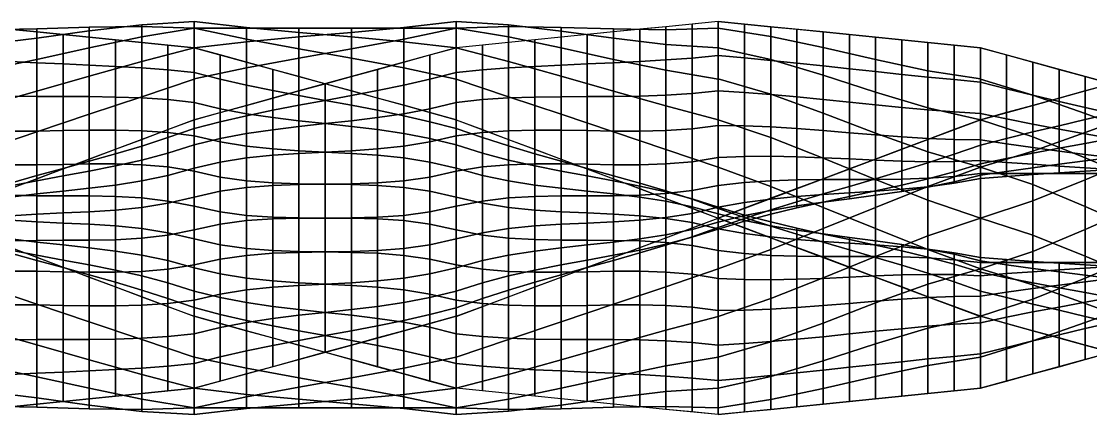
# Model space of a CAD drawing. Extents: x 30 to 421, y 59 to 190.
# Drawn here: x 388.55 to 404.87, y 87.53 to 93.53 of the extents above; entities that cross this region are included whole.
import ezdxf

# ---------------------------------------------------------------- set-up
doc = ezdxf.new("R2010")
doc.units = 0
doc.header["$MEASUREMENT"] = 0
for name, color, linetype in [('CRK1', 7, 'CONTINUOUS'), ('MESH1', 7, 'CONTINUOUS'), ('MESH2', 7, 'CONTINUOUS'), ('MESHGL', 7, 'CONTINUOUS')]:
    doc.layers.add(name, color=color, linetype=linetype)

# ---------------------------------------------------------------- blocks, each defined once
blk = doc.blocks.new('3')
at = {"layer": 'MESH1'}
mesh = blk.add_polymesh((6, 7), dxfattribs=at)
for k, corner in enumerate([(0, 0, 3), (0.776, 0, 2.898), (1.5, 0, 2.598), (2.121, 0, 2.121), (2.598, 0, 1.5), (2.898, 0, 0.776), (3, 0), (0.3, 0.8, 2.92), (1.047, 0.8, 2.771), (1.711, 0.8, 2.418), (2.255, 0.8, 1.89), (2.649, 0.8, 1.227), (2.873, 0.8, 0.479), (2.92, 0.8, -0.3), (0.6, 1.6, 2.839), (1.315, 1.6, 2.601), (1.935, 1.6, 2.179), (2.421, 1.6, 1.602), (2.744, 1.6, 0.914), (2.885, 1.6, 0.162), (2.839, 1.6, -0.6), (0.9, 2.4, 2.759), (1.583, 2.4, 2.418), (2.163, 2.4, 1.919), (2.598, 2.4, 1.295), (2.854, 2.4, 0.586), (2.91, 2.4, -0.162), (2.759, 2.4, -0.9), (1.2, 3.2, 2.678), (1.851, 3.2, 2.248), (2.387, 3.2, 1.68), (2.764, 3.2, 1.008), (2.949, 3.2, 0.273), (2.923, 3.2, -0.479), (2.678, 3.2, -1.2), (1.5, 4, 2.598), (2.121, 4, 2.121), (2.598, 4, 1.5), (2.898, 4, 0.776), (3, 4), (2.898, 4, -0.776), (2.598, 4, -1.5)]):
    mesh.set_mesh_vertex(divmod(k, 7), corner)
blk = doc.blocks.new('BIT')
at = {"layer": 'MESH1', "extrusion": (-3.06287e-17, -0.5, -0.866025), "rotation": 90}
blk.add_blockref('3', (8.623, 42.02, 24.26), dxfattribs=at)
at = {"layer": 'MESH1', "extrusion": (1.96988e-32, 3.21574e-16, -1), "rotation": 270}
blk.add_blockref('3', (-12.623, -48.52), dxfattribs=at)
at = {"layer": 'MESH1', "extrusion": (3.06287e-17, 0.5, -0.866025), "rotation": 270}
blk.add_blockref('3', (-16.623, -42.02, -24.26), dxfattribs=at)
at = {"layer": 'MESH1', "extrusion": (5.30505e-17, 0.866025, -0.5), "rotation": 270}
blk.add_blockref('3', (-20.623, -24.26, -42.02), dxfattribs=at)
at = {"layer": 'MESH1', "extrusion": (6.12574e-17, 1, -1.83664e-16), "rotation": 270}
blk.add_blockref('3', (-24.623, 0, -48.52), dxfattribs=at)
at = {"layer": 'MESH2', "rotation": 90}
blk.add_blockref('3', (12.623, -48.52), dxfattribs=at)
at = {"layer": 'MESH2', "extrusion": (3.06287e-17, 0.5, 0.866025), "rotation": 270}
blk.add_blockref('3', (-8.623, 42.02, -24.26), dxfattribs=at)
at = {"layer": 'MESH2', "extrusion": (-3.06287e-17, -0.5, 0.866025), "rotation": 89.99999999999999}
blk.add_blockref('3', (16.623, -42.02, 24.26), dxfattribs=at)
at = {"layer": 'MESH2', "extrusion": (-5.30505e-17, -0.866025, 0.5), "rotation": 89.99999999999999}
blk.add_blockref('3', (20.623, -24.26, 42.02), dxfattribs=at)
at = {"layer": 'MESH2', "extrusion": (-6.12574e-17, -1, 3.0607e-16), "rotation": 89.99999999999999}
blk.add_blockref('3', (24.623, 0, 48.52), dxfattribs=at)
at = {"layer": 'MESHGL'}
mesh = blk.add_polymesh((11, 11), dxfattribs=at)
for k, corner in enumerate([(12.623, -45.52), (12.623, -46.04, 0.147), (12.623, -46.579, 0.168), (12.623, -47.108, 0.062), (12.623, -47.598, -0.164), (12.623, -48.022, -0.498), (12.623, -48.356, -0.922), (12.623, -48.582, -1.412), (12.623, -48.688, -1.941), (12.623, -48.667, -2.481), (12.623, -48.52, -3), (12.223, -45.56, -0.15), (12.223, -46.078, 0.007), (12.223, -46.621, 0.046), (12.223, -47.159, -0.036), (12.223, -47.661, -0.236), (12.223, -48.1, -0.542), (12.223, -48.45, -0.94), (12.223, -48.693, -1.406), (12.223, -48.814, -1.917), (12.223, -48.807, -2.444), (12.223, -48.67, -2.96), (11.823, -45.6, -0.3), (11.823, -46.108, -0.123), (11.823, -46.647, -0.061), (11.823, -47.186, -0.116), (11.823, -47.695, -0.289), (11.823, -48.146, -0.569), (11.823, -48.514, -0.943), (11.823, -48.776, -1.39), (11.823, -48.919, -1.886), (11.823, -48.935, -2.405), (11.823, -48.82, -2.92), (11.423, -45.641, -0.45), (11.423, -46.132, -0.247), (11.423, -46.66, -0.156), (11.423, -47.196, -0.183), (11.423, -47.709, -0.328), (11.423, -48.17, -0.583), (11.423, -48.554, -0.935), (11.423, -48.839, -1.365), (11.423, -49.009, -1.85), (11.423, -49.054, -2.364), (11.423, -48.97, -2.879), (11.023, -45.681, -0.6), (11.023, -46.152, -0.366), (11.023, -46.666, -0.244), (11.023, -47.195, -0.241), (11.023, -47.709, -0.358), (11.023, -48.179, -0.588), (11.023, -48.58, -0.92), (11.023, -48.889, -1.335), (11.023, -49.088, -1.81), (11.023, -49.167, -2.321), (11.023, -49.12, -2.839), (10.623, -45.721, -0.75), (10.623, -46.169, -0.483), (10.623, -46.667, -0.329), (10.623, -47.187, -0.295), (10.623, -47.701, -0.383), (10.623, -48.18, -0.589), (10.623, -48.598, -0.901), (10.623, -48.931, -1.302), (10.623, -49.162, -1.769), (10.623, -49.277, -2.278), (10.623, -49.27, -2.799), (10.223, -45.761, -0.9), (10.223, -46.187, -0.6), (10.223, -46.668, -0.413), (10.223, -47.18, -0.348), (10.223, -47.694, -0.408), (10.223, -48.181, -0.589), (10.223, -48.616, -0.882), (10.223, -48.974, -1.269), (10.223, -49.236, -1.728), (10.223, -49.387, -2.234), (10.223, -49.42, -2.759), (9.823, -45.801, -1.05), (9.823, -46.206, -0.72), (9.823, -46.674, -0.501), (9.823, -47.178, -0.406), (9.823, -47.693, -0.438), (9.823, -48.19, -0.594), (9.823, -48.641, -0.866), (9.823, -49.023, -1.238), (9.823, -49.315, -1.689), (9.823, -49.5, -2.192), (9.823, -49.57, -2.719), (9.423, -45.842, -1.2), (9.423, -46.23, -0.843), (9.423, -46.687, -0.597), (9.423, -47.188, -0.473), (9.423, -47.707, -0.477), (9.423, -48.214, -0.608), (9.423, -48.682, -0.859), (9.423, -49.086, -1.214), (9.423, -49.404, -1.653), (9.423, -49.619, -2.151), (9.423, -49.72, -2.678), (9.023, -45.882, -1.35), (9.023, -46.26, -0.974), (9.023, -46.713, -0.704), (9.023, -47.216, -0.553), (9.023, -47.741, -0.53), (9.023, -48.261, -0.635), (9.023, -48.746, -0.862), (9.023, -49.17, -1.197), (9.023, -49.51, -1.622), (9.023, -49.747, -2.111), (9.023, -49.87, -2.638), (8.623, -45.922, -1.5), (8.623, -46.299, -1.113), (8.623, -46.755, -0.825), (8.623, -47.266, -0.652), (8.623, -47.804, -0.602), (8.623, -48.338, -0.68), (8.623, -48.839, -0.88), (8.623, -49.28, -1.191), (8.623, -49.636, -1.597), (8.623, -49.887, -2.075), (8.623, -50.02, -2.598)]):
    mesh.set_mesh_vertex(divmod(k, 11), corner)
mesh = blk.add_polymesh((11, 11), dxfattribs=at)
for k, corner in enumerate([(12.623, -45.52), (12.623, -46.04, 0.147), (12.623, -46.579, 0.168), (12.623, -47.108, 0.062), (12.623, -47.598, -0.164), (12.623, -48.022, -0.498), (12.623, -48.356, -0.922), (12.623, -48.582, -1.412), (12.623, -48.688, -1.941), (12.623, -48.667, -2.481), (12.623, -48.52, -3), (13.023, -45.56, 0.15), (13.023, -46.076, 0.286), (13.023, -46.603, 0.294), (13.023, -47.114, 0.173), (13.023, -47.58, -0.07), (13.023, -47.978, -0.42), (13.023, -48.284, -0.859), (13.023, -48.484, -1.361), (13.023, -48.566, -1.899), (13.023, -48.527, -2.442), (13.023, -48.37, -2.96), (13.423, -45.6, 0.3), (13.423, -46.115, 0.415), (13.423, -46.634, 0.399), (13.423, -47.13, 0.256), (13.423, -47.577, -0.006), (13.423, -47.951, -0.374), (13.423, -48.231, -0.825), (13.423, -48.404, -1.334), (13.423, -48.459, -1.873), (13.423, -48.397, -2.412), (13.423, -48.22, -2.92), (13.823, -45.641, 0.45), (13.823, -46.156, 0.534), (13.823, -46.67, 0.489), (13.823, -47.155, 0.319), (13.823, -47.585, 0.034), (13.823, -47.937, -0.35), (13.823, -48.192, -0.811), (13.823, -48.337, -1.324), (13.823, -48.364, -1.86), (13.823, -48.273, -2.388), (13.823, -48.07, -2.879), (14.223, -45.681, 0.6), (14.223, -46.199, 0.647), (14.223, -46.71, 0.568), (14.223, -47.185, 0.369), (14.223, -47.6, 0.06), (14.223, -47.932, -0.341), (14.223, -48.162, -0.812), (14.223, -48.279, -1.326), (14.223, -48.276, -1.854), (14.223, -48.154, -2.369), (14.223, -47.92, -2.839), (14.623, -45.721, 0.75), (14.623, -46.242, 0.757), (14.623, -46.751, 0.642), (14.623, -47.218, 0.411), (14.623, -47.619, 0.078), (14.623, -47.931, -0.34), (14.623, -48.137, -0.819), (14.623, -48.225, -1.333), (14.623, -48.191, -1.853), (14.623, -48.037, -2.351), (14.623, -47.77, -2.799), (15.023, -45.761, 0.9), (15.023, -46.286, 0.867), (15.023, -46.792, 0.716), (15.023, -47.251, 0.454), (15.023, -47.638, 0.096), (15.023, -47.931, -0.339), (15.023, -48.112, -0.826), (15.023, -48.172, -1.34), (15.023, -48.107, -1.852), (15.023, -47.92, -2.333), (15.023, -47.62, -2.759), (15.423, -45.801, 1.05), (15.423, -46.328, 0.98), (15.423, -46.831, 0.795), (15.423, -47.282, 0.503), (15.423, -47.654, 0.121), (15.423, -47.926, -0.33), (15.423, -48.082, -0.827), (15.423, -48.114, -1.342), (15.423, -48.019, -1.846), (15.423, -47.8, -2.314), (15.423, -47.47, -2.719), (15.823, -45.842, 1.2), (15.823, -46.369, 1.099), (15.823, -46.867, 0.884), (15.823, -47.307, 0.566), (15.823, -47.661, 0.162), (15.823, -47.912, -0.306), (15.823, -48.043, -0.813), (15.823, -48.047, -1.332), (15.823, -47.923, -1.833), (15.823, -47.677, -2.29), (15.823, -47.32, -2.678), (16.223, -45.882, 1.35), (16.223, -46.409, 1.227), (16.223, -46.898, 0.989), (16.223, -47.323, 0.649), (16.223, -47.658, 0.225), (16.223, -47.885, -0.259), (16.223, -47.99, -0.779), (16.223, -47.967, -1.304), (16.223, -47.816, -1.807), (16.223, -47.546, -2.26), (16.223, -47.17, -2.638), (16.623, -45.922, 1.5), (16.623, -46.445, 1.367), (16.623, -46.923, 1.116), (16.623, -47.329, 0.76), (16.623, -47.64, 0.319), (16.623, -47.84, -0.182), (16.623, -47.918, -0.716), (16.623, -47.868, -1.254), (16.623, -47.695, -1.765), (16.623, -47.407, -2.221), (16.623, -47.02, -2.598)]):
    mesh.set_mesh_vertex(divmod(k, 11), corner)
mesh = blk.add_polymesh((11, 11), dxfattribs=at)
for k, corner in enumerate([(24.623, -48.52, 3), (24.623, -48.667, 2.481), (24.623, -48.688, 1.941), (24.623, -48.582, 1.412), (24.623, -48.356, 0.922), (24.623, -48.022, 0.498), (24.623, -47.598, 0.164), (24.623, -47.108, -0.062), (24.623, -46.579, -0.168), (24.623, -46.04, -0.147), (24.623, -45.52), (24.223, -48.37, 2.96), (24.223, -48.527, 2.442), (24.223, -48.566, 1.899), (24.223, -48.484, 1.361), (24.223, -48.284, 0.859), (24.223, -47.978, 0.42), (24.223, -47.58, 0.07), (24.223, -47.114, -0.173), (24.223, -46.603, -0.294), (24.223, -46.076, -0.286), (24.223, -45.56, -0.15), (23.823, -48.22, 2.92), (23.823, -48.397, 2.412), (23.823, -48.459, 1.873), (23.823, -48.404, 1.334), (23.823, -48.231, 0.825), (23.823, -47.951, 0.374), (23.823, -47.577, 0.006), (23.823, -47.13, -0.256), (23.823, -46.634, -0.399), (23.823, -46.115, -0.415), (23.823, -45.6, -0.3), (23.423, -48.07, 2.879), (23.423, -48.273, 2.388), (23.423, -48.364, 1.86), (23.423, -48.337, 1.324), (23.423, -48.192, 0.811), (23.423, -47.937, 0.35), (23.423, -47.585, -0.034), (23.423, -47.155, -0.319), (23.423, -46.67, -0.489), (23.423, -46.156, -0.534), (23.423, -45.641, -0.45), (23.023, -47.92, 2.839), (23.023, -48.154, 2.369), (23.023, -48.276, 1.854), (23.023, -48.279, 1.326), (23.023, -48.162, 0.812), (23.023, -47.932, 0.341), (23.023, -47.6, -0.06), (23.023, -47.185, -0.369), (23.023, -46.71, -0.568), (23.023, -46.199, -0.647), (23.023, -45.681, -0.6), (22.623, -47.77, 2.799), (22.623, -48.037, 2.351), (22.623, -48.191, 1.853), (22.623, -48.225, 1.333), (22.623, -48.137, 0.819), (22.623, -47.931, 0.34), (22.623, -47.619, -0.078), (22.623, -47.218, -0.411), (22.623, -46.751, -0.642), (22.623, -46.242, -0.757), (22.623, -45.721, -0.75), (22.223, -47.62, 2.759), (22.223, -47.92, 2.333), (22.223, -48.107, 1.852), (22.223, -48.172, 1.34), (22.223, -48.112, 0.826), (22.223, -47.931, 0.339), (22.223, -47.638, -0.096), (22.223, -47.251, -0.454), (22.223, -46.792, -0.716), (22.223, -46.286, -0.867), (22.223, -45.761, -0.9), (21.823, -47.47, 2.719), (21.823, -47.8, 2.314), (21.823, -48.019, 1.846), (21.823, -48.114, 1.342), (21.823, -48.082, 0.827), (21.823, -47.926, 0.33), (21.823, -47.654, -0.121), (21.823, -47.282, -0.503), (21.823, -46.831, -0.795), (21.823, -46.328, -0.98), (21.823, -45.801, -1.05), (21.423, -47.32, 2.678), (21.423, -47.677, 2.29), (21.423, -47.923, 1.833), (21.423, -48.047, 1.332), (21.423, -48.043, 0.813), (21.423, -47.912, 0.306), (21.423, -47.661, -0.162), (21.423, -47.307, -0.566), (21.423, -46.867, -0.884), (21.423, -46.369, -1.099), (21.423, -45.842, -1.2), (21.023, -47.17, 2.638), (21.023, -47.546, 2.26), (21.023, -47.816, 1.807), (21.023, -47.967, 1.304), (21.023, -47.99, 0.779), (21.023, -47.885, 0.259), (21.023, -47.658, -0.225), (21.023, -47.323, -0.649), (21.023, -46.898, -0.989), (21.023, -46.409, -1.227), (21.023, -45.882, -1.35), (20.623, -47.02, 2.598), (20.623, -47.407, 2.221), (20.623, -47.695, 1.765), (20.623, -47.868, 1.254), (20.623, -47.918, 0.716), (20.623, -47.84, 0.182), (20.623, -47.64, -0.319), (20.623, -47.329, -0.76), (20.623, -46.923, -1.116), (20.623, -46.445, -1.367), (20.623, -45.922, -1.5)]):
    mesh.set_mesh_vertex(divmod(k, 11), corner)
mesh = blk.add_polymesh((11, 11), dxfattribs=at)
for k, corner in enumerate([(4.623, -45.922, 1.5), (4.623, -46.299, 1.113), (4.623, -46.755, 0.825), (4.623, -47.266, 0.652), (4.623, -47.804, 0.602), (4.623, -48.338, 0.68), (4.623, -48.839, 0.88), (4.623, -49.28, 1.191), (4.623, -49.636, 1.597), (4.623, -49.887, 2.075), (4.623, -50.02, 2.598), (5.023, -46.032, 1.61), (5.023, -46.402, 1.215), (5.023, -46.852, 0.91), (5.023, -47.359, 0.712), (5.023, -47.894, 0.634), (5.023, -48.427, 0.68), (5.023, -48.929, 0.849), (5.023, -49.373, 1.131), (5.023, -49.733, 1.513), (5.023, -49.99, 1.973), (5.023, -50.13, 2.488), (5.423, -46.142, 1.72), (5.423, -46.493, 1.313), (5.423, -46.928, 0.989), (5.423, -47.423, 0.768), (5.423, -47.95, 0.663), (5.423, -48.481, 0.68), (5.423, -48.986, 0.82), (5.423, -49.437, 1.075), (5.423, -49.809, 1.433), (5.423, -50.081, 1.875), (5.423, -50.24, 2.378), (5.823, -46.251, 1.829), (5.823, -46.575, 1.408), (5.823, -46.988, 1.065), (5.823, -47.465, 0.821), (5.823, -47.982, 0.69), (5.823, -48.509, 0.68), (5.823, -49.017, 0.793), (5.823, -49.479, 1.022), (5.823, -49.868, 1.357), (5.823, -50.164, 1.78), (5.823, -50.349, 2.269), (6.223, -46.361, 1.939), (6.223, -46.652, 1.502), (6.223, -47.036, 1.139), (6.223, -47.493, 0.872), (6.223, -47.996, 0.716), (6.223, -48.519, 0.68), (6.223, -49.032, 0.767), (6.223, -49.507, 0.972), (6.223, -49.917, 1.284), (6.223, -50.241, 1.687), (6.223, -50.459, 2.159), (6.623, -46.471, 2.049), (6.623, -46.726, 1.594), (6.623, -47.08, 1.211), (6.623, -47.513, 0.922), (6.623, -48.002, 0.741), (6.623, -48.52, 0.68), (6.623, -49.038, 0.741), (6.623, -49.527, 0.922), (6.623, -49.96, 1.211), (6.623, -50.314, 1.594), (6.623, -50.569, 2.049), (7.023, -46.581, 2.159), (7.023, -46.799, 1.687), (7.023, -47.123, 1.284), (7.023, -47.534, 0.972), (7.023, -48.008, 0.767), (7.023, -48.521, 0.68), (7.023, -49.044, 0.716), (7.023, -49.547, 0.872), (7.023, -50.004, 1.139), (7.023, -50.388, 1.502), (7.023, -50.679, 1.939), (7.423, -46.691, 2.269), (7.423, -46.876, 1.78), (7.423, -47.172, 1.357), (7.423, -47.561, 1.022), (7.423, -48.023, 0.793), (7.423, -48.531, 0.68), (7.423, -49.058, 0.69), (7.423, -49.575, 0.821), (7.423, -50.053, 1.065), (7.423, -50.465, 1.408), (7.423, -50.789, 1.829), (7.823, -46.8, 2.378), (7.823, -46.959, 1.875), (7.823, -47.231, 1.433), (7.823, -47.603, 1.075), (7.823, -48.054, 0.82), (7.823, -48.559, 0.68), (7.823, -49.09, 0.663), (7.823, -49.617, 0.768), (7.823, -50.112, 0.989), (7.823, -50.547, 1.313), (7.823, -50.899, 1.72), (8.223, -46.91, 2.488), (8.223, -47.05, 1.973), (8.223, -47.307, 1.513), (8.223, -47.667, 1.131), (8.223, -48.111, 0.849), (8.223, -48.613, 0.68), (8.223, -49.146, 0.634), (8.223, -49.681, 0.712), (8.223, -50.188, 0.91), (8.223, -50.639, 1.215), (8.223, -51.008, 1.61), (8.623, -47.02, 2.598), (8.623, -47.153, 2.075), (8.623, -47.404, 1.597), (8.623, -47.76, 1.191), (8.623, -48.201, 0.88), (8.623, -48.702, 0.68), (8.623, -49.236, 0.602), (8.623, -49.774, 0.652), (8.623, -50.285, 0.825), (8.623, -50.741, 1.113), (8.623, -51.118, 1.5)]):
    mesh.set_mesh_vertex(divmod(k, 11), corner)
mesh = blk.add_polymesh((11, 11), dxfattribs=at)
for k, corner in enumerate([(4.623, -51.118, -1.5), (4.623, -50.741, -1.113), (4.623, -50.285, -0.825), (4.623, -49.774, -0.652), (4.623, -49.236, -0.602), (4.623, -48.702, -0.68), (4.623, -48.201, -0.88), (4.623, -47.76, -1.191), (4.623, -47.404, -1.597), (4.623, -47.153, -2.075), (4.623, -47.02, -2.598), (5.023, -51.008, -1.61), (5.023, -50.639, -1.215), (5.023, -50.188, -0.91), (5.023, -49.681, -0.712), (5.023, -49.146, -0.634), (5.023, -48.613, -0.68), (5.023, -48.111, -0.849), (5.023, -47.667, -1.131), (5.023, -47.307, -1.513), (5.023, -47.05, -1.973), (5.023, -46.91, -2.488), (5.423, -50.899, -1.72), (5.423, -50.547, -1.313), (5.423, -50.112, -0.989), (5.423, -49.617, -0.768), (5.423, -49.09, -0.663), (5.423, -48.559, -0.68), (5.423, -48.054, -0.82), (5.423, -47.603, -1.075), (5.423, -47.231, -1.433), (5.423, -46.959, -1.875), (5.423, -46.8, -2.378), (5.823, -50.789, -1.829), (5.823, -50.465, -1.408), (5.823, -50.053, -1.065), (5.823, -49.575, -0.821), (5.823, -49.058, -0.69), (5.823, -48.531, -0.68), (5.823, -48.023, -0.793), (5.823, -47.561, -1.022), (5.823, -47.172, -1.357), (5.823, -46.876, -1.78), (5.823, -46.691, -2.269), (6.223, -50.679, -1.939), (6.223, -50.388, -1.502), (6.223, -50.004, -1.139), (6.223, -49.547, -0.872), (6.223, -49.044, -0.716), (6.223, -48.521, -0.68), (6.223, -48.008, -0.767), (6.223, -47.534, -0.972), (6.223, -47.123, -1.284), (6.223, -46.799, -1.687), (6.223, -46.581, -2.159), (6.623, -50.569, -2.049), (6.623, -50.314, -1.594), (6.623, -49.96, -1.211), (6.623, -49.527, -0.922), (6.623, -49.038, -0.741), (6.623, -48.52, -0.68), (6.623, -48.002, -0.741), (6.623, -47.513, -0.922), (6.623, -47.08, -1.211), (6.623, -46.726, -1.594), (6.623, -46.471, -2.049), (7.023, -50.459, -2.159), (7.023, -50.241, -1.687), (7.023, -49.917, -1.284), (7.023, -49.507, -0.972), (7.023, -49.032, -0.767), (7.023, -48.519, -0.68), (7.023, -47.996, -0.716), (7.023, -47.493, -0.872), (7.023, -47.036, -1.139), (7.023, -46.652, -1.502), (7.023, -46.361, -1.939), (7.423, -50.349, -2.269), (7.423, -50.164, -1.78), (7.423, -49.868, -1.357), (7.423, -49.479, -1.022), (7.423, -49.017, -0.793), (7.423, -48.509, -0.68), (7.423, -47.982, -0.69), (7.423, -47.465, -0.821), (7.423, -46.988, -1.065), (7.423, -46.575, -1.408), (7.423, -46.251, -1.829), (7.823, -50.24, -2.378), (7.823, -50.081, -1.875), (7.823, -49.809, -1.433), (7.823, -49.437, -1.075), (7.823, -48.986, -0.82), (7.823, -48.481, -0.68), (7.823, -47.95, -0.663), (7.823, -47.423, -0.768), (7.823, -46.928, -0.989), (7.823, -46.493, -1.313), (7.823, -46.142, -1.72), (8.223, -50.13, -2.488), (8.223, -49.99, -1.973), (8.223, -49.733, -1.513), (8.223, -49.373, -1.131), (8.223, -48.929, -0.849), (8.223, -48.427, -0.68), (8.223, -47.894, -0.634), (8.223, -47.359, -0.712), (8.223, -46.852, -0.91), (8.223, -46.402, -1.215), (8.223, -46.032, -1.61), (8.623, -50.02, -2.598), (8.623, -49.887, -2.075), (8.623, -49.636, -1.597), (8.623, -49.28, -1.191), (8.623, -48.839, -0.88), (8.623, -48.338, -0.68), (8.623, -47.804, -0.602), (8.623, -47.266, -0.652), (8.623, -46.755, -0.825), (8.623, -46.299, -1.113), (8.623, -45.922, -1.5)]):
    mesh.set_mesh_vertex(divmod(k, 11), corner)
mesh = blk.add_polymesh((11, 11), dxfattribs=at)
for k, corner in enumerate([(20.623, -47.02, 2.598), (20.623, -47.407, 2.221), (20.623, -47.695, 1.765), (20.623, -47.868, 1.254), (20.623, -47.918, 0.716), (20.623, -47.84, 0.182), (20.623, -47.64, -0.319), (20.623, -47.329, -0.76), (20.623, -46.923, -1.116), (20.623, -46.445, -1.367), (20.623, -45.922, -1.5), (20.223, -46.91, 2.488), (20.223, -47.305, 2.118), (20.223, -47.61, 1.668), (20.223, -47.808, 1.161), (20.223, -47.886, 0.626), (20.223, -47.84, 0.093), (20.223, -47.671, -0.409), (20.223, -47.389, -0.853), (20.223, -47.007, -1.213), (20.223, -46.547, -1.47), (20.223, -46.032, -1.61), (19.823, -46.8, 2.378), (19.823, -47.207, 2.027), (19.823, -47.531, 1.592), (19.823, -47.752, 1.097), (19.823, -47.858, 0.57), (19.823, -47.84, 0.039), (19.823, -47.7, -0.466), (19.823, -47.445, -0.917), (19.823, -47.087, -1.289), (19.823, -46.645, -1.561), (19.823, -46.142, -1.72), (19.423, -46.691, 2.269), (19.423, -47.112, 1.945), (19.423, -47.455, 1.533), (19.423, -47.699, 1.055), (19.423, -47.83, 0.538), (19.423, -47.84, 0.011), (19.423, -47.727, -0.497), (19.423, -47.498, -0.959), (19.423, -47.163, -1.348), (19.423, -46.74, -1.644), (19.423, -46.251, -1.829), (19.023, -46.581, 2.159), (19.023, -47.018, 1.868), (19.023, -47.381, 1.484), (19.023, -47.648, 1.027), (19.023, -47.804, 0.524), (19.023, -47.84, 0.001), (19.023, -47.753, -0.512), (19.023, -47.548, -0.986), (19.023, -47.236, -1.397), (19.023, -46.833, -1.721), (19.023, -46.361, -1.939), (18.623, -46.471, 2.049), (18.623, -46.926, 1.794), (18.623, -47.309, 1.44), (18.623, -47.598, 1.007), (18.623, -47.779, 0.518), (18.623, -47.84), (18.623, -47.779, -0.518), (18.623, -47.598, -1.007), (18.623, -47.309, -1.44), (18.623, -46.926, -1.794), (18.623, -46.471, -2.049), (18.223, -46.361, 1.939), (18.223, -46.833, 1.721), (18.223, -47.236, 1.397), (18.223, -47.548, 0.986), (18.223, -47.753, 0.512), (18.223, -47.84, -0.001), (18.223, -47.804, -0.524), (18.223, -47.648, -1.027), (18.223, -47.381, -1.484), (18.223, -47.018, -1.868), (18.223, -46.581, -2.159), (17.823, -46.251, 1.829), (17.823, -46.74, 1.644), (17.823, -47.163, 1.348), (17.823, -47.498, 0.959), (17.823, -47.727, 0.497), (17.823, -47.84, -0.011), (17.823, -47.83, -0.538), (17.823, -47.699, -1.055), (17.823, -47.455, -1.533), (17.823, -47.112, -1.945), (17.823, -46.691, -2.269), (17.423, -46.142, 1.72), (17.423, -46.645, 1.561), (17.423, -47.087, 1.289), (17.423, -47.445, 0.917), (17.423, -47.7, 0.466), (17.423, -47.84, -0.039), (17.423, -47.858, -0.57), (17.423, -47.752, -1.097), (17.423, -47.531, -1.592), (17.423, -47.207, -2.027), (17.423, -46.8, -2.378), (17.023, -46.032, 1.61), (17.023, -46.547, 1.47), (17.023, -47.007, 1.213), (17.023, -47.389, 0.853), (17.023, -47.671, 0.409), (17.023, -47.84, -0.093), (17.023, -47.886, -0.626), (17.023, -47.808, -1.161), (17.023, -47.61, -1.668), (17.023, -47.305, -2.118), (17.023, -46.91, -2.488), (16.623, -45.922, 1.5), (16.623, -46.445, 1.367), (16.623, -46.923, 1.116), (16.623, -47.329, 0.76), (16.623, -47.64, 0.319), (16.623, -47.84, -0.182), (16.623, -47.918, -0.716), (16.623, -47.868, -1.254), (16.623, -47.695, -1.765), (16.623, -47.407, -2.221), (16.623, -47.02, -2.598)]):
    mesh.set_mesh_vertex(divmod(k, 11), corner)
mesh = blk.add_polymesh((11, 11), dxfattribs=at)
for k, corner in enumerate([(12.623, -51.52), (12.623, -51.001, -0.147), (12.623, -50.461, -0.168), (12.623, -49.932, -0.062), (12.623, -49.442, 0.164), (12.623, -49.018, 0.498), (12.623, -48.684, 0.922), (12.623, -48.458, 1.412), (12.623, -48.352, 1.941), (12.623, -48.374, 2.481), (12.623, -48.52, 3), (12.223, -51.48, 0.15), (12.223, -50.962, -0.007), (12.223, -50.419, -0.046), (12.223, -49.881, 0.036), (12.223, -49.379, 0.236), (12.223, -48.94, 0.542), (12.223, -48.59, 0.94), (12.223, -48.347, 1.406), (12.223, -48.226, 1.917), (12.223, -48.234, 2.444), (12.223, -48.37, 2.96), (11.823, -51.44, 0.3), (11.823, -50.932, 0.123), (11.823, -50.393, 0.061), (11.823, -49.854, 0.116), (11.823, -49.345, 0.289), (11.823, -48.894, 0.569), (11.823, -48.527, 0.943), (11.823, -48.264, 1.39), (11.823, -48.121, 1.886), (11.823, -48.106, 2.405), (11.823, -48.22, 2.92), (11.423, -51.399, 0.45), (11.423, -50.908, 0.247), (11.423, -50.38, 0.156), (11.423, -49.844, 0.183), (11.423, -49.331, 0.328), (11.423, -48.87, 0.583), (11.423, -48.486, 0.935), (11.423, -48.201, 1.365), (11.423, -48.031, 1.85), (11.423, -47.986, 2.364), (11.423, -48.07, 2.879), (11.023, -51.359, 0.6), (11.023, -50.889, 0.366), (11.023, -50.374, 0.244), (11.023, -49.846, 0.241), (11.023, -49.332, 0.358), (11.023, -48.861, 0.588), (11.023, -48.46, 0.92), (11.023, -48.152, 1.335), (11.023, -47.952, 1.81), (11.023, -47.873, 2.321), (11.023, -47.92, 2.839), (10.623, -51.319, 0.75), (10.623, -50.871, 0.483), (10.623, -50.373, 0.329), (10.623, -49.853, 0.295), (10.623, -49.339, 0.383), (10.623, -48.86, 0.589), (10.623, -48.442, 0.901), (10.623, -48.109, 1.302), (10.623, -47.878, 1.769), (10.623, -47.763, 2.278), (10.623, -47.77, 2.799), (10.223, -51.279, 0.9), (10.223, -50.853, 0.6), (10.223, -50.372, 0.413), (10.223, -49.86, 0.348), (10.223, -49.347, 0.408), (10.223, -48.859, 0.589), (10.223, -48.424, 0.882), (10.223, -48.066, 1.269), (10.223, -47.804, 1.728), (10.223, -47.653, 2.234), (10.223, -47.62, 2.759), (9.823, -51.239, 1.05), (9.823, -50.834, 0.72), (9.823, -50.366, 0.501), (9.823, -49.862, 0.406), (9.823, -49.347, 0.438), (9.823, -48.85, 0.594), (9.823, -48.399, 0.866), (9.823, -48.017, 1.238), (9.823, -47.725, 1.689), (9.823, -47.54, 2.192), (9.823, -47.47, 2.719), (9.423, -51.199, 1.2), (9.423, -50.81, 0.843), (9.423, -50.353, 0.597), (9.423, -49.852, 0.473), (9.423, -49.333, 0.477), (9.423, -48.826, 0.608), (9.423, -48.358, 0.859), (9.423, -47.954, 1.214), (9.423, -47.636, 1.653), (9.423, -47.421, 2.151), (9.423, -47.32, 2.678), (9.023, -51.158, 1.35), (9.023, -50.78, 0.974), (9.023, -50.327, 0.704), (9.023, -49.824, 0.553), (9.023, -49.299, 0.53), (9.023, -48.78, 0.635), (9.023, -48.295, 0.862), (9.023, -47.871, 1.197), (9.023, -47.531, 1.622), (9.023, -47.293, 2.111), (9.023, -47.17, 2.638), (8.623, -51.118, 1.5), (8.623, -50.741, 1.113), (8.623, -50.285, 0.825), (8.623, -49.774, 0.652), (8.623, -49.236, 0.602), (8.623, -48.702, 0.68), (8.623, -48.201, 0.88), (8.623, -47.76, 1.191), (8.623, -47.404, 1.597), (8.623, -47.153, 2.075), (8.623, -47.02, 2.598)]):
    mesh.set_mesh_vertex(divmod(k, 11), corner)
mesh = blk.add_polymesh((11, 11), dxfattribs=at)
for k, corner in enumerate([(12.623, -51.52), (12.623, -51.001, -0.147), (12.623, -50.461, -0.168), (12.623, -49.932, -0.062), (12.623, -49.442, 0.164), (12.623, -49.018, 0.498), (12.623, -48.684, 0.922), (12.623, -48.458, 1.412), (12.623, -48.352, 1.941), (12.623, -48.374, 2.481), (12.623, -48.52, 3), (13.023, -51.48, -0.15), (13.023, -50.964, -0.286), (13.023, -50.437, -0.294), (13.023, -49.926, -0.173), (13.023, -49.46, 0.07), (13.023, -49.062, 0.42), (13.023, -48.756, 0.859), (13.023, -48.556, 1.361), (13.023, -48.474, 1.899), (13.023, -48.513, 2.442), (13.023, -48.67, 2.96), (13.423, -51.44, -0.3), (13.423, -50.925, -0.415), (13.423, -50.406, -0.399), (13.423, -49.91, -0.256), (13.423, -49.463, 0.006), (13.423, -49.089, 0.374), (13.423, -48.809, 0.825), (13.423, -48.636, 1.334), (13.423, -48.581, 1.873), (13.423, -48.643, 2.412), (13.423, -48.82, 2.92), (13.823, -51.399, -0.45), (13.823, -50.884, -0.534), (13.823, -50.37, -0.489), (13.823, -49.885, -0.319), (13.823, -49.455, -0.034), (13.823, -49.103, 0.35), (13.823, -48.848, 0.811), (13.823, -48.703, 1.324), (13.823, -48.676, 1.86), (13.823, -48.767, 2.388), (13.823, -48.97, 2.879), (14.223, -51.359, -0.6), (14.223, -50.841, -0.647), (14.223, -50.33, -0.568), (14.223, -49.855, -0.369), (14.223, -49.44, -0.06), (14.223, -49.108, 0.341), (14.223, -48.878, 0.812), (14.223, -48.761, 1.326), (14.223, -48.764, 1.854), (14.223, -48.886, 2.369), (14.223, -49.12, 2.839), (14.623, -51.319, -0.75), (14.623, -50.798, -0.757), (14.623, -50.289, -0.642), (14.623, -49.822, -0.411), (14.623, -49.421, -0.078), (14.623, -49.109, 0.34), (14.623, -48.903, 0.819), (14.623, -48.815, 1.333), (14.623, -48.849, 1.853), (14.623, -49.003, 2.351), (14.623, -49.27, 2.799), (15.023, -51.279, -0.9), (15.023, -50.754, -0.867), (15.023, -50.248, -0.716), (15.023, -49.789, -0.454), (15.023, -49.402, -0.096), (15.023, -49.109, 0.339), (15.023, -48.928, 0.826), (15.023, -48.868, 1.34), (15.023, -48.933, 1.852), (15.023, -49.121, 2.333), (15.023, -49.42, 2.759), (15.423, -51.239, -1.05), (15.423, -50.712, -0.98), (15.423, -50.209, -0.795), (15.423, -49.758, -0.503), (15.423, -49.387, -0.121), (15.423, -49.114, 0.33), (15.423, -48.958, 0.827), (15.423, -48.926, 1.342), (15.423, -49.022, 1.846), (15.423, -49.24, 2.314), (15.423, -49.57, 2.719), (15.823, -51.199, -1.2), (15.823, -50.671, -1.099), (15.823, -50.173, -0.884), (15.823, -49.734, -0.566), (15.823, -49.379, -0.162), (15.823, -49.128, 0.306), (15.823, -48.997, 0.813), (15.823, -48.993, 1.332), (15.823, -49.117, 1.833), (15.823, -49.364, 2.29), (15.823, -49.72, 2.678), (16.223, -51.158, -1.35), (16.223, -50.631, -1.227), (16.223, -50.142, -0.989), (16.223, -49.717, -0.649), (16.223, -49.382, -0.225), (16.223, -49.155, 0.259), (16.223, -49.05, 0.779), (16.223, -49.073, 1.304), (16.223, -49.224, 1.807), (16.223, -49.494, 2.26), (16.223, -49.87, 2.638), (16.623, -51.118, -1.5), (16.623, -50.595, -1.367), (16.623, -50.117, -1.116), (16.623, -49.711, -0.76), (16.623, -49.4, -0.319), (16.623, -49.2, 0.182), (16.623, -49.123, 0.716), (16.623, -49.172, 1.254), (16.623, -49.345, 1.765), (16.623, -49.633, 2.221), (16.623, -50.02, 2.598)]):
    mesh.set_mesh_vertex(divmod(k, 11), corner)
mesh = blk.add_polymesh((11, 11), dxfattribs=at)
for k, corner in enumerate([(24.623, -48.52, -3), (24.623, -48.374, -2.481), (24.623, -48.352, -1.941), (24.623, -48.458, -1.412), (24.623, -48.684, -0.922), (24.623, -49.018, -0.498), (24.623, -49.442, -0.164), (24.623, -49.932, 0.062), (24.623, -50.461, 0.168), (24.623, -51.001, 0.147), (24.623, -51.52), (24.223, -48.67, -2.96), (24.223, -48.513, -2.442), (24.223, -48.474, -1.899), (24.223, -48.556, -1.361), (24.223, -48.756, -0.859), (24.223, -49.062, -0.42), (24.223, -49.46, -0.07), (24.223, -49.926, 0.173), (24.223, -50.437, 0.294), (24.223, -50.964, 0.286), (24.223, -51.48, 0.15), (23.823, -48.82, -2.92), (23.823, -48.643, -2.412), (23.823, -48.581, -1.873), (23.823, -48.636, -1.334), (23.823, -48.809, -0.825), (23.823, -49.089, -0.374), (23.823, -49.463, -0.006), (23.823, -49.91, 0.256), (23.823, -50.406, 0.399), (23.823, -50.925, 0.415), (23.823, -51.44, 0.3), (23.423, -48.97, -2.879), (23.423, -48.767, -2.388), (23.423, -48.676, -1.86), (23.423, -48.703, -1.324), (23.423, -48.848, -0.811), (23.423, -49.103, -0.35), (23.423, -49.455, 0.034), (23.423, -49.885, 0.319), (23.423, -50.37, 0.489), (23.423, -50.884, 0.534), (23.423, -51.399, 0.45), (23.023, -49.12, -2.839), (23.023, -48.886, -2.369), (23.023, -48.764, -1.854), (23.023, -48.761, -1.326), (23.023, -48.878, -0.812), (23.023, -49.108, -0.341), (23.023, -49.44, 0.06), (23.023, -49.855, 0.369), (23.023, -50.33, 0.568), (23.023, -50.841, 0.647), (23.023, -51.359, 0.6), (22.623, -49.27, -2.799), (22.623, -49.003, -2.351), (22.623, -48.849, -1.853), (22.623, -48.815, -1.333), (22.623, -48.903, -0.819), (22.623, -49.109, -0.34), (22.623, -49.421, 0.078), (22.623, -49.822, 0.411), (22.623, -50.289, 0.642), (22.623, -50.798, 0.757), (22.623, -51.319, 0.75), (22.223, -49.42, -2.759), (22.223, -49.121, -2.333), (22.223, -48.933, -1.852), (22.223, -48.868, -1.34), (22.223, -48.928, -0.826), (22.223, -49.109, -0.339), (22.223, -49.402, 0.096), (22.223, -49.789, 0.454), (22.223, -50.248, 0.716), (22.223, -50.754, 0.867), (22.223, -51.279, 0.9), (21.823, -49.57, -2.719), (21.823, -49.24, -2.314), (21.823, -49.022, -1.846), (21.823, -48.926, -1.342), (21.823, -48.958, -0.827), (21.823, -49.114, -0.33), (21.823, -49.387, 0.121), (21.823, -49.758, 0.503), (21.823, -50.209, 0.795), (21.823, -50.712, 0.98), (21.823, -51.239, 1.05), (21.423, -49.72, -2.678), (21.423, -49.364, -2.29), (21.423, -49.117, -1.833), (21.423, -48.993, -1.332), (21.423, -48.997, -0.813), (21.423, -49.128, -0.306), (21.423, -49.379, 0.162), (21.423, -49.734, 0.566), (21.423, -50.173, 0.884), (21.423, -50.671, 1.099), (21.423, -51.199, 1.2), (21.023, -49.87, -2.638), (21.023, -49.494, -2.26), (21.023, -49.224, -1.807), (21.023, -49.073, -1.304), (21.023, -49.05, -0.779), (21.023, -49.155, -0.259), (21.023, -49.382, 0.225), (21.023, -49.717, 0.649), (21.023, -50.142, 0.989), (21.023, -50.631, 1.227), (21.023, -51.158, 1.35), (20.623, -50.02, -2.598), (20.623, -49.633, -2.221), (20.623, -49.345, -1.765), (20.623, -49.172, -1.254), (20.623, -49.123, -0.716), (20.623, -49.2, -0.182), (20.623, -49.4, 0.319), (20.623, -49.711, 0.76), (20.623, -50.117, 1.116), (20.623, -50.595, 1.367), (20.623, -51.118, 1.5)]):
    mesh.set_mesh_vertex(divmod(k, 11), corner)
mesh = blk.add_polymesh((11, 11), dxfattribs=at)
for k, corner in enumerate([(20.623, -50.02, -2.598), (20.623, -49.633, -2.221), (20.623, -49.345, -1.765), (20.623, -49.172, -1.254), (20.623, -49.123, -0.716), (20.623, -49.2, -0.182), (20.623, -49.4, 0.319), (20.623, -49.711, 0.76), (20.623, -50.117, 1.116), (20.623, -50.595, 1.367), (20.623, -51.118, 1.5), (20.223, -50.13, -2.488), (20.223, -49.735, -2.118), (20.223, -49.43, -1.668), (20.223, -49.232, -1.161), (20.223, -49.154, -0.626), (20.223, -49.2, -0.093), (20.223, -49.369, 0.409), (20.223, -49.651, 0.853), (20.223, -50.033, 1.213), (20.223, -50.493, 1.47), (20.223, -51.008, 1.61), (19.823, -50.24, -2.378), (19.823, -49.833, -2.027), (19.823, -49.509, -1.592), (19.823, -49.288, -1.097), (19.823, -49.183, -0.57), (19.823, -49.2, -0.039), (19.823, -49.34, 0.466), (19.823, -49.596, 0.917), (19.823, -49.954, 1.289), (19.823, -50.395, 1.561), (19.823, -50.899, 1.72), (19.423, -50.349, -2.269), (19.423, -49.928, -1.945), (19.423, -49.585, -1.533), (19.423, -49.341, -1.055), (19.423, -49.21, -0.538), (19.423, -49.2, -0.011), (19.423, -49.313, 0.497), (19.423, -49.543, 0.959), (19.423, -49.878, 1.348), (19.423, -50.3, 1.644), (19.423, -50.789, 1.829), (19.023, -50.459, -2.159), (19.023, -50.022, -1.868), (19.023, -49.659, -1.484), (19.023, -49.392, -1.027), (19.023, -49.236, -0.524), (19.023, -49.2, -0.001), (19.023, -49.287, 0.512), (19.023, -49.492, 0.986), (19.023, -49.804, 1.397), (19.023, -50.207, 1.721), (19.023, -50.679, 1.939), (18.623, -50.569, -2.049), (18.623, -50.114, -1.794), (18.623, -49.731, -1.44), (18.623, -49.442, -1.007), (18.623, -49.261, -0.518), (18.623, -49.2), (18.623, -49.261, 0.518), (18.623, -49.442, 1.007), (18.623, -49.731, 1.44), (18.623, -50.114, 1.794), (18.623, -50.569, 2.049), (18.223, -50.679, -1.939), (18.223, -50.207, -1.721), (18.223, -49.804, -1.397), (18.223, -49.492, -0.986), (18.223, -49.287, -0.512), (18.223, -49.2, 0.001), (18.223, -49.236, 0.524), (18.223, -49.392, 1.027), (18.223, -49.659, 1.484), (18.223, -50.022, 1.868), (18.223, -50.459, 2.159), (17.823, -50.789, -1.829), (17.823, -50.3, -1.644), (17.823, -49.878, -1.348), (17.823, -49.543, -0.959), (17.823, -49.313, -0.497), (17.823, -49.2, 0.011), (17.823, -49.21, 0.538), (17.823, -49.341, 1.055), (17.823, -49.585, 1.533), (17.823, -49.928, 1.945), (17.823, -50.349, 2.269), (17.423, -50.899, -1.72), (17.423, -50.395, -1.561), (17.423, -49.954, -1.289), (17.423, -49.596, -0.917), (17.423, -49.34, -0.466), (17.423, -49.2, 0.039), (17.423, -49.183, 0.57), (17.423, -49.288, 1.097), (17.423, -49.509, 1.592), (17.423, -49.833, 2.027), (17.423, -50.24, 2.378), (17.023, -51.008, -1.61), (17.023, -50.493, -1.47), (17.023, -50.033, -1.213), (17.023, -49.651, -0.853), (17.023, -49.369, -0.409), (17.023, -49.2, 0.093), (17.023, -49.154, 0.626), (17.023, -49.232, 1.161), (17.023, -49.43, 1.668), (17.023, -49.735, 2.118), (17.023, -50.13, 2.488), (16.623, -51.118, -1.5), (16.623, -50.595, -1.367), (16.623, -50.117, -1.116), (16.623, -49.711, -0.76), (16.623, -49.4, -0.319), (16.623, -49.2, 0.182), (16.623, -49.123, 0.716), (16.623, -49.172, 1.254), (16.623, -49.345, 1.765), (16.623, -49.633, 2.221), (16.623, -50.02, 2.598)]):
    mesh.set_mesh_vertex(divmod(k, 11), corner)

msp = doc.modelspace()

# ---------------------------------------------------------------- block references
at = {"layer": 'CRK1', "color": 1, "extrusion": (2.3383e-10, 0.5, 0.866025), "rotation": 179.9999999732051}
msp.add_blockref('BIT', (-382.568, -127.011, 45.101), dxfattribs=at)

doc.saveas('drawing.dxf')
